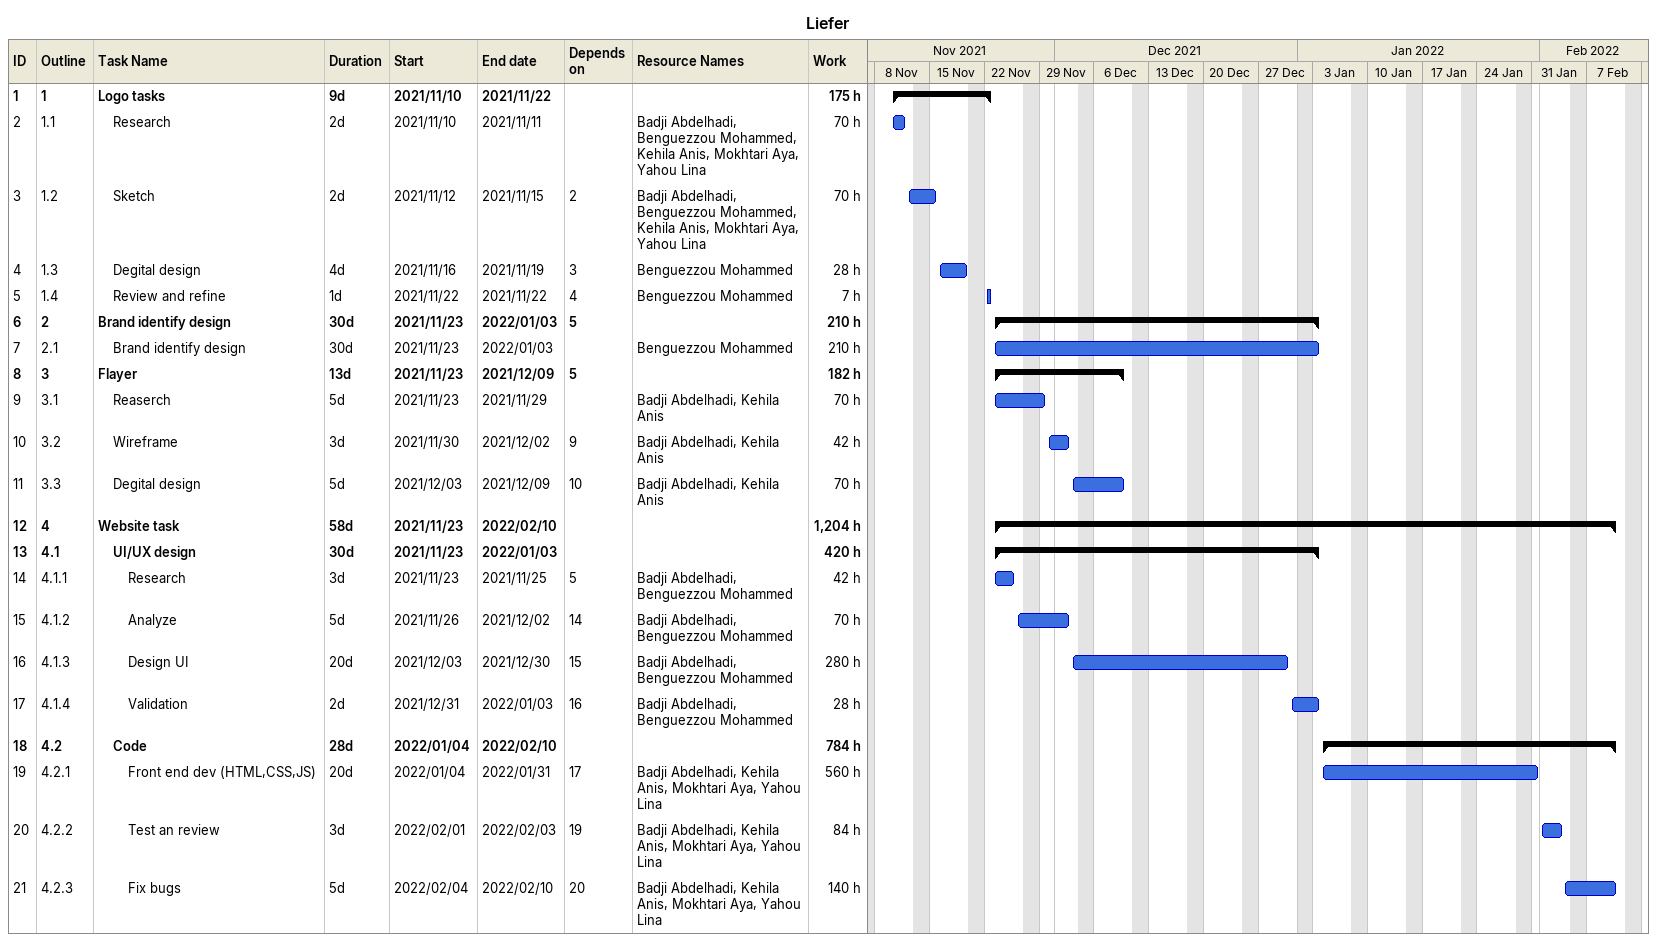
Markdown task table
Liefer

| ID | WBS | Task | Duration | Start | Finish | Predecessors | Resources | Work (h) |
|---|---|---|---|---|---|---|---|---|
| 1 | 1 | **Logo tasks** | 9d | 2021-11-10 | 2021-11-22 |  |  | 175 |
| 2 | 1.1 | Research | 2d | 2021-11-10 | 2021-11-11 |  | Badji Abdelhadi, Benguezzou Mohammed, Kehila Anis, Mokhtari Aya, Yahou Lina | 70 |
| 3 | 1.2 | Sketch | 2d | 2021-11-12 | 2021-11-15 | 2 | Badji Abdelhadi, Benguezzou Mohammed, Kehila Anis, Mokhtari Aya, Yahou Lina | 70 |
| 4 | 1.3 | Degital design | 4d | 2021-11-16 | 2021-11-19 | 3 | Benguezzou Mohammed | 28 |
| 5 | 1.4 | Review and refine | 1d | 2021-11-22 | 2021-11-22 | 4 | Benguezzou Mohammed | 7 |
| 6 | 2 | **Brand identify design** | 30d | 2021-11-23 | 2022-01-03 | 5 |  | 210 |
| 7 | 2.1 | Brand identify design | 30d | 2021-11-23 | 2022-01-03 |  | Benguezzou Mohammed | 210 |
| 8 | 3 | **Flayer** | 13d | 2021-11-23 | 2021-12-09 | 5 |  | 182 |
| 9 | 3.1 | Reaserch | 5d | 2021-11-23 | 2021-11-29 |  | Badji Abdelhadi, Kehila Anis | 70 |
| 10 | 3.2 | Wireframe | 3d | 2021-11-30 | 2021-12-02 | 9 | Badji Abdelhadi, Kehila Anis | 42 |
| 11 | 3.3 | Degital design | 5d | 2021-12-03 | 2021-12-09 | 10 | Badji Abdelhadi, Kehila Anis | 70 |
| 12 | 4 | **Website task** | 58d | 2021-11-23 | 2022-02-10 |  |  | 1204 |
| 13 | 4.1 | **UI/UX design** | 30d | 2021-11-23 | 2022-01-03 |  |  | 420 |
| 14 | 4.1.1 | Research | 3d | 2021-11-23 | 2021-11-25 | 5 | Badji Abdelhadi, Benguezzou Mohammed | 42 |
| 15 | 4.1.2 | Analyze | 5d | 2021-11-26 | 2021-12-02 | 14 | Badji Abdelhadi, Benguezzou Mohammed | 70 |
| 16 | 4.1.3 | Design UI | 20d | 2021-12-03 | 2021-12-30 | 15 | Badji Abdelhadi, Benguezzou Mohammed | 280 |
| 17 | 4.1.4 | Validation | 2d | 2021-12-31 | 2022-01-03 | 16 | Badji Abdelhadi, Benguezzou Mohammed | 28 |
| 18 | 4.2 | **Code** | 28d | 2022-01-04 | 2022-02-10 |  |  | 784 |
| 19 | 4.2.1 | Front end dev (HTML,CSS,JS) | 20d | 2022-01-04 | 2022-01-31 | 17 | Badji Abdelhadi, Kehila Anis, Mokhtari Aya, Yahou Lina | 560 |
| 20 | 4.2.2 | Test an review | 3d | 2022-02-01 | 2022-02-03 | 19 | Badji Abdelhadi, Kehila Anis, Mokhtari Aya, Yahou Lina | 84 |
| 21 | 4.2.3 | Fix bugs | 5d | 2022-02-04 | 2022-02-10 | 20 | Badji Abdelhadi, Kehila Anis, Mokhtari Aya, Yahou Lina | 140 |
